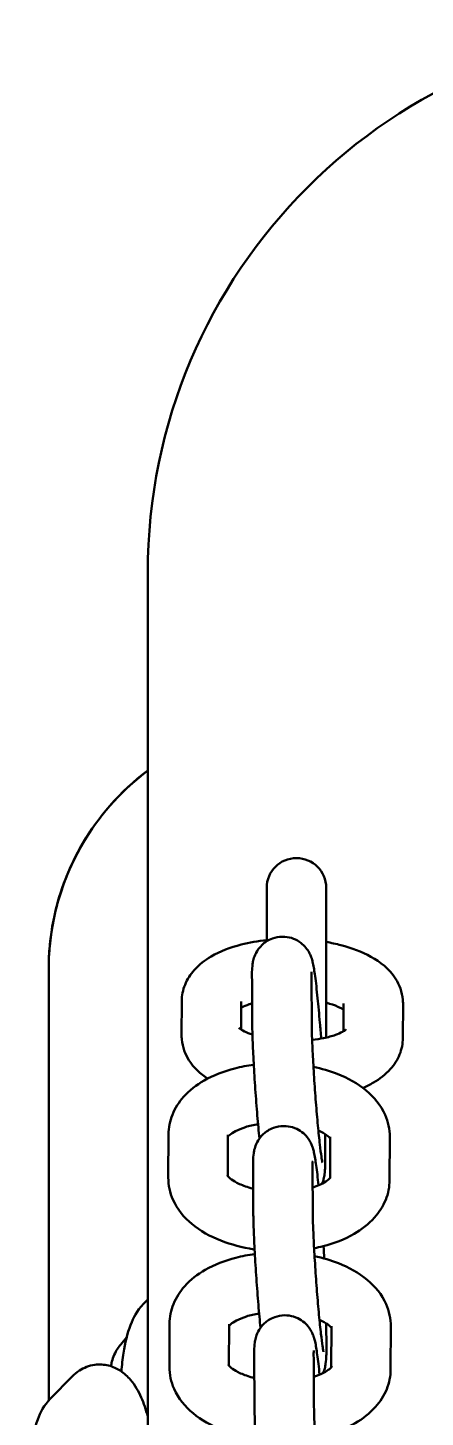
# Model space of a CAD drawing. Header units: millimetres. Extents: x 170 to 5770, y -1450 to 5650.
# Drawn here: x 2110.4 to 2150.5, y 2119.7 to 2260 of the extents above; entities that cross this region are included whole.
import ezdxf

# ---------------------------------------------------------------- set-up
doc = ezdxf.new("R2010")
doc.units = ezdxf.units.MM
doc.header["$LTSCALE"] = 10
doc.layers.add('Viditelná (ISO)', color=7, linetype='Continuous', lineweight=50)

# ---------------------------------------------------------------- blocks, each defined once
blk = doc.blocks.new('VVZ-VH101-2')
at = {"layer": 'Viditelná (ISO)'}
for p, q in [((1952.5, -3538.08), (1952.5, -3445)), ((1964.5, -3476.83), (1964.5, -3482.24)), ((1970.5, -3491.95), (1970.5, -3476.83)), ((1942.5, -3528.6), (1942.5, -3485)), ((1942.5, -3528.6), (1942.5, -3485)), ((1963.04, -3490.57), (1963.02, -3486.12)), ((1969.04, -3490.54), (1969.02, -3486.08)), ((1955.91, -3491.71), (1955.93, -3488.29)), ((1961.91, -3491.14), (1961.93, -3488.32)), ((1972.26, -3488.53), (1972.24, -3491.32)), ((1978.26, -3488.56), (1978.24, -3491.99)), ((1954.57, -3506.08), (1954.59, -3501.74)), ((1960.57, -3505.94), (1960.59, -3501.77)), ((1970.39, -3501.7), (1970.41, -3504.17)), ((1970.92, -3501.98), (1970.9, -3506.13)), ((1976.92, -3502), (1976.9, -3506.34)), ((1963.15, -3509.69), (1963.13, -3505.23)), ((1969.15, -3509.65), (1969.13, -3505.19)), ((1952.06, -3518.85), (1952.5, -3518.41)), ((1954.68, -3525.19), (1954.7, -3520.86)), ((1960.68, -3525.05), (1960.7, -3520.88)), ((1970.5, -3520.81), (1970.52, -3523.29)), ((1971.03, -3521.09), (1971.01, -3525.24)), ((1977.03, -3521.12), (1977.01, -3525.45)), ((1949.77, -3522.95), (1950.36, -3522.24)), ((1963.26, -3528.8), (1963.24, -3524.34)), ((1969.26, -3528.77), (1969.24, -3524.31)), ((1942.69, -3528.4), (1944.88, -3526.17))]:
    blk.add_line(p, q, dxfattribs=at)
for centre, radius, start in [((2007.5, -3445), 55, 90), ((1967.5, -3476.83), 3, 0)]:
    blk.add_arc(centre, radius, start, 180, dxfattribs=at)
for points, knots in [([(1952.5, -3465), (1949.71, -3467.09), (1947.38, -3469.76), (1944.4, -3475.09), (1943.49, -3477.56), (1942.66, -3481.74), (1942.5, -3483.38), (1942.5, -3485)], [-1.848841, -1.848841, -1.848841, -1.848841, -1.016593, -1.016593, -0.390997, -0.390997, 0, 0, 0, 0]), ([(1952.51, -3465), (1950.03, -3466.86), (1947.9, -3469.18), (1943.8, -3475.77), (1942.5, -3480.38), (1942.5, -3485)], [-1.852762, -1.852762, -1.852762, -1.852762, -1.111933, -1.111933, 0, 0, 0, 0]), ([(1963.02, -3486.12), (1963.01, -3485.5), (1963, -3485.12), (1963.1, -3484.39), (1963.12, -3484.25), (1963.22, -3483.88), (1963.27, -3483.7), (1963.54, -3483.19), (1963.7, -3482.91), (1964.3, -3482.35), (1964.63, -3482.11), (1965.38, -3481.84), (1965.74, -3481.77), (1966.41, -3481.77), (1966.72, -3481.82), (1967.3, -3481.99), (1967.56, -3482.13), (1968.02, -3482.43), (1968.2, -3482.6), (1968.52, -3482.95), (1968.63, -3483.11), (1968.81, -3483.41), (1968.87, -3483.53), (1968.97, -3483.78), (1969.01, -3483.88), (1969.1, -3484.15), (1969.13, -3484.29), (1969.25, -3484.83), (1969.31, -3485.23), (1969.47, -3486.36), (1969.55, -3487.12), (1969.72, -3488.74), (1969.79, -3489.58), (1969.91, -3490.98), (1969.95, -3491.52), (1970, -3492.05)], [6.283185, 6.283185, 6.283185, 6.283185, 6.662651, 6.662651, 6.739207, 6.739207, 6.790136, 6.790136, 6.825282, 6.825282, 6.847223, 6.847223, 6.862181, 6.862181, 6.87609, 6.87609, 6.891961, 6.891961, 6.913179, 6.913179, 6.943536, 6.943536, 6.981881, 6.981881, 7.033988, 7.033988, 7.140184, 7.140184, 7.454343, 7.454343, 7.827746, 7.827746, 8.159784, 8.159784, 8.355398, 8.355398, 8.355398, 8.355398]), ([(1955.93, -3488.29), (1955.93, -3487.71), (1956.05, -3487.13), (1956.49, -3486.05), (1956.81, -3485.56), (1957.69, -3484.57), (1958.27, -3484.14), (1959.81, -3483.23), (1960.83, -3482.85), (1962.75, -3482.36), (1963.61, -3482.21), (1964.5, -3482.12)], [0, 0, 0, 0, 0.164068, 0.164068, 0.348629, 0.348629, 0.609114, 0.609114, 0.995948, 0.995948, 1.286446, 1.286446, 1.286446, 1.286446]), ([(1970.5, -3482.3), (1971.01, -3482.39), (1971.51, -3482.5), (1973.08, -3482.91), (1974.09, -3483.28), (1975.97, -3484.32), (1976.86, -3485), (1977.89, -3486.63), (1978.17, -3487.35), (1978.25, -3488.27), (1978.26, -3488.42), (1978.26, -3488.56)], [1.930809, 1.930809, 1.930809, 1.930809, 2.101404, 2.101404, 2.480095, 2.480095, 2.877874, 2.877874, 3.100919, 3.100919, 3.141593, 3.141593, 3.141593, 3.141593]), ([(1969.02, -3486.08), (1969.01, -3485.71), (1969.02, -3485.44), (1969.03, -3485.32), (1969.03, -3485.31), (1969.03, -3485.31)], [6.2831853, 6.2831853, 6.2831853, 6.2831853, 6.5566028, 6.5566028, 6.609441, 6.609441, 6.609441, 6.609441]), ([(1961.93, -3488.95), (1961.96, -3488.93), (1961.99, -3488.91), (1962.21, -3488.8), (1962.45, -3488.69), (1962.83, -3488.56), (1962.93, -3488.52), (1963.03, -3488.49)], [0.61015, 0.61015, 0.61015, 0.61015, 0.6533539, 0.6533539, 0.8559111, 0.8559111, 0.9187051, 0.9187051, 0.9187051, 0.9187051]), ([(1970.5, -3488.43), (1970.62, -3488.47), (1970.74, -3488.5), (1971.27, -3488.66), (1971.63, -3488.8), (1972.05, -3489.01), (1972.17, -3489.07), (1972.26, -3489.13)], [2.1044214, 2.1044214, 2.1044214, 2.1044214, 2.1701273, 2.1701273, 2.4190675, 2.4190675, 2.5475438, 2.5475438, 2.5475438, 2.5475438]), ([(1963.06, -3491.66), (1962.75, -3491.55), (1962.48, -3491.44), (1962.03, -3491.22), (1961.86, -3491.11), (1961.71, -3490.99), (1961.68, -3490.96), (1961.68, -3490.96)], [5.364462, 5.364462, 5.364462, 5.364462, 5.5606601, 5.5606601, 5.7759941, 5.7759941, 5.9115233, 5.9115233, 5.9115233, 5.9115233]), ([(1963.77, -3502.15), (1963.69, -3501.43), (1963.62, -3500.64), (1963.48, -3498.96), (1963.41, -3498.05), (1963.29, -3496.26), (1963.23, -3495.37), (1963.14, -3493.69), (1963.1, -3492.9), (1963.06, -3491.59), (1963.04, -3491.04), (1963.04, -3490.57)], [4.710306, 4.710306, 4.710306, 4.710306, 5.018192, 5.018192, 5.344238, 5.344238, 5.669323, 5.669323, 5.996514, 5.996514, 6.283185, 6.283185, 6.283185, 6.283185]), ([(1970.12, -3504.56), (1970.12, -3504.56), (1970.11, -3504.53), (1970.08, -3504.37), (1970.05, -3504.19), (1969.97, -3503.65), (1969.92, -3503.24), (1969.8, -3502.19), (1969.73, -3501.55), (1969.6, -3500.1), (1969.53, -3499.31), (1969.4, -3497.66), (1969.34, -3496.81), (1969.23, -3495.14), (1969.18, -3494.33), (1969.11, -3492.85), (1969.08, -3492.17), (1969.05, -3491.19), (1969.04, -3490.83), (1969.04, -3490.54)], [3.96792, 3.96792, 3.96792, 3.96792, 4.067593, 4.067593, 4.250394, 4.250394, 4.513651, 4.513651, 4.813856, 4.813856, 5.125254, 5.125254, 5.439865, 5.439865, 5.754526, 5.754526, 6.066089, 6.066089, 6.283185, 6.283185, 6.283185, 6.283185]), ([(1972.5, -3491.15), (1972.5, -3491.15), (1972.49, -3491.16), (1972.4, -3491.23), (1972.3, -3491.3), (1971.96, -3491.48), (1971.72, -3491.59), (1971.09, -3491.81), (1970.69, -3491.92), (1969.88, -3492.08), (1969.49, -3492.14), (1969.08, -3492.19)], [3.5228727, 3.5228727, 3.5228727, 3.5228727, 3.6179503, 3.6179503, 3.7949466, 3.7949466, 3.9975037, 3.9975037, 4.2312227, 4.2312227, 4.4196054, 4.4196054, 4.4196054, 4.4196054]), ([(1958.54, -3496.1), (1957.83, -3495.63), (1957.16, -3495.04), (1956.28, -3493.64), (1956, -3492.92), (1955.92, -3492), (1955.91, -3491.86), (1955.91, -3491.71)], [5.7101098, 5.7101098, 5.7101098, 5.7101098, 6.0194665, 6.0194665, 6.2425115, 6.2425115, 6.2831853, 6.2831853, 6.2831853, 6.2831853]), ([(1978.24, -3491.99), (1978.24, -3492.57), (1978.12, -3493.14), (1977.68, -3494.22), (1977.36, -3494.71), (1976.48, -3495.7), (1975.9, -3496.14), (1974.93, -3496.7), (1974.57, -3496.88), (1974.2, -3497.04)], [3.1415927, 3.1415927, 3.1415927, 3.1415927, 3.3056605, 3.3056605, 3.4902213, 3.4902213, 3.7507066, 3.7507066, 3.8957359, 3.8957359, 3.8957359, 3.8957359]), ([(1954.59, -3501.74), (1954.59, -3501.06), (1954.73, -3500.37), (1955.26, -3499.07), (1955.65, -3498.47), (1956.71, -3497.28), (1957.41, -3496.74), (1959.13, -3495.75), (1960.18, -3495.35), (1961.91, -3494.9), (1962.54, -3494.78), (1963.19, -3494.69)], [0, 0, 0, 0, 0.206599, 0.206599, 0.434583, 0.434583, 0.729432, 0.729432, 1.095903, 1.095903, 1.300071, 1.300071, 1.300071, 1.300071]), ([(1969.22, -3494.91), (1970.05, -3495.09), (1970.86, -3495.32), (1972.69, -3496.05), (1973.68, -3496.59), (1975.32, -3497.96), (1976.01, -3498.77), (1976.75, -3500.45), (1976.92, -3501.22), (1976.92, -3502)], [1.92428, 1.92428, 1.92428, 1.92428, 2.192124, 2.192124, 2.566033, 2.566033, 2.907929, 2.907929, 3.141593, 3.141593, 3.141593, 3.141593]), ([(1960.59, -3501.95), (1960.62, -3501.91), (1960.68, -3501.85), (1960.9, -3501.67), (1961.1, -3501.53), (1961.63, -3501.26), (1961.97, -3501.12), (1962.74, -3500.87), (1963.17, -3500.77), (1963.63, -3500.69)], [0.4239675, 0.4239675, 0.4239675, 0.4239675, 0.5653999, 0.5653999, 0.7823146, 0.7823146, 1.0135858, 1.0135858, 1.2418746, 1.2418746, 1.2418746, 1.2418746]), ([(1963.13, -3505.23), (1963.12, -3504.61), (1963.11, -3504.23), (1963.21, -3503.5), (1963.23, -3503.36), (1963.33, -3503), (1963.38, -3502.81), (1963.65, -3502.3), (1963.81, -3502.02), (1964.41, -3501.47), (1964.74, -3501.23), (1965.49, -3500.95), (1965.85, -3500.89), (1966.52, -3500.88), (1966.83, -3500.93), (1967.41, -3501.11), (1967.67, -3501.24), (1968.13, -3501.54), (1968.31, -3501.71), (1968.64, -3502.06), (1968.74, -3502.22), (1968.92, -3502.52), (1968.98, -3502.65), (1969.08, -3502.89), (1969.12, -3502.99), (1969.21, -3503.27), (1969.24, -3503.4), (1969.36, -3503.94), (1969.42, -3504.34), (1969.57, -3505.43), (1969.65, -3506.1), (1969.73, -3506.87)], [6.283185, 6.283185, 6.283185, 6.283185, 6.662651, 6.662651, 6.739207, 6.739207, 6.790136, 6.790136, 6.825282, 6.825282, 6.847223, 6.847223, 6.862181, 6.862181, 6.87609, 6.87609, 6.891961, 6.891961, 6.913179, 6.913179, 6.943536, 6.943536, 6.981881, 6.981881, 7.033988, 7.033988, 7.140184, 7.140184, 7.454343, 7.454343, 7.795822, 7.795822, 7.795822, 7.795822]), ([(1969.71, -3501.33), (1969.81, -3501.37), (1969.9, -3501.42), (1970.29, -3501.62), (1970.52, -3501.77), (1970.8, -3502), (1970.88, -3502.09), (1970.92, -3502.14)], [2.2573046, 2.2573046, 2.2573046, 2.2573046, 2.3245043, 2.3245043, 2.5601049, 2.5601049, 2.738728, 2.738728, 2.738728, 2.738728]), ([(1970.41, -3504.17), (1970.41, -3504.79), (1970.42, -3505.17), (1970.32, -3505.9), (1970.3, -3506.04), (1970.21, -3506.37), (1970.17, -3506.51), (1970.08, -3506.71)], [3.1415927, 3.1415927, 3.1415927, 3.1415927, 3.5210588, 3.5210588, 3.5976144, 3.5976144, 3.6373589, 3.6373589, 3.6373589, 3.6373589]), ([(1969.13, -3505.19), (1969.12, -3504.83), (1969.13, -3504.55), (1969.14, -3504.44), (1969.14, -3504.43), (1969.14, -3504.43)], [6.2831853, 6.2831853, 6.2831853, 6.2831853, 6.5566028, 6.5566028, 6.609441, 6.609441, 6.609441, 6.609441]), ([(1963.28, -3513.35), (1963.25, -3513.34), (1963.22, -3513.34), (1962.03, -3513.15), (1960.91, -3512.86), (1958.8, -3512.03), (1957.81, -3511.49), (1956.17, -3510.12), (1955.48, -3509.31), (1954.74, -3507.63), (1954.57, -3506.85), (1954.57, -3506.08)], [4.959704, 4.959704, 4.959704, 4.959704, 4.969752, 4.969752, 5.333717, 5.333717, 5.707625, 5.707625, 6.049521, 6.049521, 6.283185, 6.283185, 6.283185, 6.283185]), ([(1963.14, -3507.21), (1962.98, -3507.17), (1962.83, -3507.13), (1962.23, -3506.95), (1961.83, -3506.78), (1961.2, -3506.46), (1960.97, -3506.31), (1960.66, -3506.05), (1960.58, -3505.95), (1960.54, -3505.89), (1960.53, -3505.88), (1960.53, -3505.88)], [5.129576, 5.129576, 5.129576, 5.129576, 5.2103729, 5.2103729, 5.466097, 5.466097, 5.7016975, 5.7016975, 5.9196383, 5.9196383, 6.0110353, 6.0110353, 6.0110353, 6.0110353]), ([(1970.95, -3506.07), (1970.95, -3506.07), (1970.95, -3506.07), (1970.94, -3506.09), (1970.87, -3506.18), (1970.59, -3506.41), (1970.39, -3506.55), (1969.86, -3506.82), (1969.52, -3506.96), (1969.14, -3507.08)], [3.4283738, 3.4283738, 3.4283738, 3.4283738, 3.4557519, 3.4557519, 3.7069926, 3.7069926, 3.9239072, 3.9239072, 4.1548211, 4.1548211, 4.1548211, 4.1548211]), ([(1976.9, -3506.34), (1976.9, -3507.02), (1976.76, -3507.71), (1976.23, -3509.01), (1975.84, -3509.61), (1974.78, -3510.8), (1974.08, -3511.34), (1972.36, -3512.33), (1971.31, -3512.73), (1969.9, -3513.1), (1969.59, -3513.17), (1969.28, -3513.23)], [3.141593, 3.141593, 3.141593, 3.141593, 3.348191, 3.348191, 3.576175, 3.576175, 3.871024, 3.871024, 4.237496, 4.237496, 4.33752, 4.33752, 4.33752, 4.33752]), ([(1963.88, -3521.26), (1963.8, -3520.54), (1963.73, -3519.76), (1963.59, -3518.07), (1963.52, -3517.17), (1963.4, -3515.37), (1963.34, -3514.49), (1963.25, -3512.81), (1963.21, -3512.02), (1963.17, -3510.7), (1963.15, -3510.16), (1963.15, -3509.69)], [4.710306, 4.710306, 4.710306, 4.710306, 5.018192, 5.018192, 5.344238, 5.344238, 5.669323, 5.669323, 5.996514, 5.996514, 6.283185, 6.283185, 6.283185, 6.283185]), ([(1970.23, -3523.68), (1970.23, -3523.68), (1970.22, -3523.64), (1970.19, -3523.48), (1970.16, -3523.31), (1970.08, -3522.77), (1970.03, -3522.35), (1969.91, -3521.31), (1969.84, -3520.66), (1969.71, -3519.22), (1969.64, -3518.42), (1969.51, -3516.77), (1969.45, -3515.92), (1969.34, -3514.26), (1969.29, -3513.45), (1969.22, -3511.96), (1969.19, -3511.28), (1969.16, -3510.3), (1969.15, -3509.95), (1969.15, -3509.65)], [3.96792, 3.96792, 3.96792, 3.96792, 4.067593, 4.067593, 4.250394, 4.250394, 4.513651, 4.513651, 4.813856, 4.813856, 5.125254, 5.125254, 5.439865, 5.439865, 5.754526, 5.754526, 6.066089, 6.066089, 6.283185, 6.283185, 6.283185, 6.283185]), ([(1954.7, -3520.86), (1954.7, -3520.17), (1954.84, -3519.49), (1955.37, -3518.18), (1955.76, -3517.58), (1956.82, -3516.39), (1957.53, -3515.86), (1959.24, -3514.87), (1960.29, -3514.46), (1962.02, -3514.02), (1962.65, -3513.89), (1963.3, -3513.81)], [0, 0, 0, 0, 0.206599, 0.206599, 0.434583, 0.434583, 0.729432, 0.729432, 1.095903, 1.095903, 1.300071, 1.300071, 1.300071, 1.300071]), ([(1969.33, -3514.03), (1970.16, -3514.2), (1970.97, -3514.44), (1972.8, -3515.16), (1973.79, -3515.71), (1975.43, -3517.08), (1976.12, -3517.89), (1976.86, -3519.57), (1977.03, -3520.34), (1977.03, -3521.12)], [1.92428, 1.92428, 1.92428, 1.92428, 2.192124, 2.192124, 2.566033, 2.566033, 2.907929, 2.907929, 3.141593, 3.141593, 3.141593, 3.141593]), ([(1949.84, -3525.66), (1949.89, -3525.02), (1949.96, -3524.4), (1950.21, -3522.78), (1950.43, -3521.85), (1951.05, -3520.25), (1951.38, -3519.54), (1952.06, -3518.85)], [5.3557492, 5.3557492, 5.3557492, 5.3557492, 5.578895, 5.578895, 5.9630773, 5.9630773, 6.2831853, 6.2831853, 6.2831853, 6.2831853]), ([(1960.7, -3521.06), (1960.74, -3521.02), (1960.79, -3520.96), (1961.01, -3520.78), (1961.21, -3520.65), (1961.74, -3520.37), (1962.08, -3520.23), (1962.85, -3519.99), (1963.28, -3519.88), (1963.74, -3519.81)], [0.4239675, 0.4239675, 0.4239675, 0.4239675, 0.5653999, 0.5653999, 0.7823146, 0.7823146, 1.0135858, 1.0135858, 1.2418746, 1.2418746, 1.2418746, 1.2418746]), ([(1963.24, -3524.34), (1963.23, -3523.72), (1963.22, -3523.35), (1963.32, -3522.61), (1963.34, -3522.48), (1963.44, -3522.11), (1963.49, -3521.93), (1963.76, -3521.42), (1963.92, -3521.14), (1964.52, -3520.58), (1964.86, -3520.34), (1965.61, -3520.07), (1965.96, -3520), (1966.63, -3519.99), (1966.94, -3520.04), (1967.52, -3520.22), (1967.78, -3520.35), (1968.24, -3520.65), (1968.42, -3520.82), (1968.75, -3521.18), (1968.85, -3521.34), (1969.03, -3521.64), (1969.09, -3521.76), (1969.19, -3522), (1969.23, -3522.11), (1969.32, -3522.38), (1969.35, -3522.52), (1969.47, -3523.05), (1969.53, -3523.46), (1969.68, -3524.54), (1969.76, -3525.22), (1969.84, -3525.98)], [6.283185, 6.283185, 6.283185, 6.283185, 6.662651, 6.662651, 6.739207, 6.739207, 6.790136, 6.790136, 6.825282, 6.825282, 6.847223, 6.847223, 6.862181, 6.862181, 6.87609, 6.87609, 6.891961, 6.891961, 6.913179, 6.913179, 6.943536, 6.943536, 6.981881, 6.981881, 7.033988, 7.033988, 7.140184, 7.140184, 7.454343, 7.454343, 7.795822, 7.795822, 7.795822, 7.795822]), ([(1969.82, -3520.44), (1969.92, -3520.49), (1970.01, -3520.53), (1970.4, -3520.73), (1970.63, -3520.89), (1970.91, -3521.12), (1970.99, -3521.2), (1971.03, -3521.25)], [2.2573046, 2.2573046, 2.2573046, 2.2573046, 2.3245043, 2.3245043, 2.5601049, 2.5601049, 2.738728, 2.738728, 2.738728, 2.738728]), ([(1948.79, -3525.14), (1948.81, -3524.98), (1948.84, -3524.82), (1949, -3524.18), (1949.21, -3523.74), (1949.55, -3523.23), (1949.66, -3523.08), (1949.77, -3522.95)], [6.0463363, 6.0463363, 6.0463363, 6.0463363, 6.0884033, 6.0884033, 6.2246901, 6.2246901, 6.2831853, 6.2831853, 6.2831853, 6.2831853]), ([(1969.24, -3524.31), (1969.23, -3523.94), (1969.24, -3523.66), (1969.25, -3523.55), (1969.25, -3523.54), (1969.25, -3523.54)], [6.2831853, 6.2831853, 6.2831853, 6.2831853, 6.5566028, 6.5566028, 6.609441, 6.609441, 6.609441, 6.609441]), ([(1970.52, -3523.29), (1970.52, -3523.91), (1970.53, -3524.28), (1970.43, -3525.01), (1970.41, -3525.15), (1970.32, -3525.49), (1970.28, -3525.62), (1970.19, -3525.82)], [3.1415927, 3.1415927, 3.1415927, 3.1415927, 3.5210588, 3.5210588, 3.5976144, 3.5976144, 3.6373589, 3.6373589, 3.6373589, 3.6373589]), ([(1944.88, -3526.17), (1945.08, -3525.96), (1945.32, -3525.75), (1946.04, -3525.3), (1946.57, -3525.07), (1947.62, -3524.93), (1948.1, -3524.96), (1948.98, -3525.18), (1949.38, -3525.37), (1950.15, -3525.86), (1950.48, -3526.18), (1951.24, -3527.07), (1951.56, -3527.66), (1952.1, -3528.88), (1952.31, -3529.52), (1952.5, -3530.2)], [0, 0, 0, 0, 0.097345, 0.097345, 0.238014, 0.238014, 0.347403, 0.347403, 0.463979, 0.463979, 0.619719, 0.619719, 0.899702, 0.899702, 1.166865, 1.166865, 1.166865, 1.166865]), ([(1963.39, -3532.46), (1963.36, -3532.46), (1963.33, -3532.45), (1962.14, -3532.27), (1961.02, -3531.98), (1958.91, -3531.14), (1957.92, -3530.6), (1956.28, -3529.23), (1955.59, -3528.42), (1954.85, -3526.74), (1954.68, -3525.97), (1954.68, -3525.19)], [4.959704, 4.959704, 4.959704, 4.959704, 4.969752, 4.969752, 5.333717, 5.333717, 5.707625, 5.707625, 6.049521, 6.049521, 6.283185, 6.283185, 6.283185, 6.283185]), ([(1963.25, -3526.32), (1963.09, -3526.28), (1962.94, -3526.24), (1962.34, -3526.06), (1961.94, -3525.9), (1961.31, -3525.58), (1961.08, -3525.42), (1960.77, -3525.17), (1960.69, -3525.07), (1960.65, -3525), (1960.64, -3524.99), (1960.64, -3524.99)], [5.129576, 5.129576, 5.129576, 5.129576, 5.2103729, 5.2103729, 5.466097, 5.466097, 5.7016975, 5.7016975, 5.9196383, 5.9196383, 6.0110353, 6.0110353, 6.0110353, 6.0110353]), ([(1971.06, -3525.18), (1971.06, -3525.18), (1971.06, -3525.18), (1971.05, -3525.2), (1970.98, -3525.29), (1970.7, -3525.53), (1970.5, -3525.66), (1969.97, -3525.93), (1969.63, -3526.08), (1969.25, -3526.2)], [3.4283738, 3.4283738, 3.4283738, 3.4283738, 3.4557519, 3.4557519, 3.7069926, 3.7069926, 3.9239072, 3.9239072, 4.1548211, 4.1548211, 4.1548211, 4.1548211]), ([(1977.01, -3525.45), (1977.01, -3526.14), (1976.87, -3526.82), (1976.34, -3528.12), (1975.95, -3528.73), (1974.89, -3529.91), (1974.19, -3530.45), (1972.47, -3531.44), (1971.42, -3531.84), (1970.01, -3532.21), (1969.7, -3532.28), (1969.39, -3532.34)], [3.141593, 3.141593, 3.141593, 3.141593, 3.348191, 3.348191, 3.576175, 3.576175, 3.871024, 3.871024, 4.237496, 4.237496, 4.33752, 4.33752, 4.33752, 4.33752]), ([(1940.41, -3538.23), (1940.39, -3537.6), (1940.39, -3536.97), (1940.44, -3535.31), (1940.53, -3534.29), (1940.83, -3532.32), (1941.05, -3531.39), (1941.67, -3529.79), (1942.01, -3529.09), (1942.69, -3528.4)], [5.014967, 5.014967, 5.014967, 5.014967, 5.223874, 5.223874, 5.578895, 5.578895, 5.963077, 5.963077, 6.283185, 6.283185, 6.283185, 6.283185]), ([(1963.77, -3537.96), (1963.7, -3537.12), (1963.63, -3536.25), (1963.51, -3534.49), (1963.45, -3533.6), (1963.36, -3531.92), (1963.32, -3531.13), (1963.28, -3529.81), (1963.26, -3529.27), (1963.26, -3528.8)], [5.02934, 5.02934, 5.02934, 5.02934, 5.344238, 5.344238, 5.669323, 5.669323, 5.996514, 5.996514, 6.283185, 6.283185, 6.283185, 6.283185]), ([(1970.34, -3542.79), (1970.34, -3542.79), (1970.33, -3542.75), (1970.3, -3542.59), (1970.27, -3542.42), (1970.19, -3541.88), (1970.14, -3541.46), (1970.02, -3540.42), (1969.95, -3539.77), (1969.82, -3538.33), (1969.75, -3537.53), (1969.62, -3535.89), (1969.56, -3535.03), (1969.45, -3533.37), (1969.4, -3532.56), (1969.33, -3531.07), (1969.3, -3530.4), (1969.27, -3529.41), (1969.26, -3529.06), (1969.26, -3528.77)], [3.96792, 3.96792, 3.96792, 3.96792, 4.067593, 4.067593, 4.250394, 4.250394, 4.513651, 4.513651, 4.813856, 4.813856, 5.125254, 5.125254, 5.439865, 5.439865, 5.754526, 5.754526, 6.066089, 6.066089, 6.283185, 6.283185, 6.283185, 6.283185])]:
    blk.add_open_spline(points, degree=3, knots=knots, dxfattribs=at)
blk.add_open_spline([(1970.24, -3513.01), (1970.26, -3513.43), (1970.29, -3513.85), (1970.31, -3514.27)], degree=3, dxfattribs=at)

msp = doc.modelspace()

# ---------------------------------------------------------------- block references
msp.add_blockref('VVZ-VH101-2', (170, 5650))

doc.saveas('drawing.dxf')
